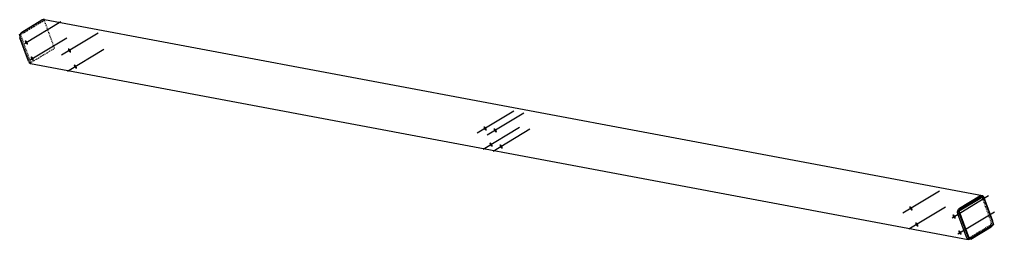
# Model space of a CAD drawing. Header units: millimetres. Extents: x 5 to 26064, y -8 to 641.
# Drawn here: x 23291 to 26064, y 14 to 641 of the extents above; entities that cross this region are included whole.
import ezdxf

# ---------------------------------------------------------------- set-up
doc = ezdxf.new("R2010")
doc.units = ezdxf.units.MM
doc.linetypes.add('DXK_LINE_DOT2', pattern=[3.9198, 1.9599, -1.9599])
doc.layers.add('STÅL', color=7, linetype='Continuous')

msp = doc.modelspace()

# ---------------------------------------------------------------- hatches: boundary and pattern name
at = {"layer": 'STÅL', "linetype": 'Continuous'}
for points in [[(23313.6, 577.5), (23314.3, 576.3), (23314.8, 575), (23315.2, 573.7), (23315.3, 572.5), (23315.3, 571.5), (23315.1, 570.7), (23314.6, 570.1), (23314.1, 569.7), (23313.3, 569.6), (23312.5, 569.8), (23311.6, 570.3), (23310.6, 570.9), (23309.7, 571.9), (23308.7, 572.9), (23307.9, 574.1), (23307.2, 575.4), (23306.7, 576.7), (23306.3, 578), (23306.2, 579.2), (23306.2, 580.2), (23306.4, 581), (23306.9, 581.6), (23307.4, 582), (23308.2, 582.1), (23309, 581.9), (23309.9, 581.4), (23310.9, 580.7), (23311.8, 579.8), (23312.7, 578.8)], [(23436.4, 554.5), (23437.1, 553.2), (23437.6, 551.9), (23438, 550.6), (23438.1, 549.5), (23438.1, 548.4), (23437.9, 547.6), (23437.4, 547), (23436.9, 546.6), (23436.1, 546.5), (23435.3, 546.7), (23434.4, 547.2), (23433.4, 547.9), (23432.4, 548.8), (23431.5, 549.9), (23430.7, 551.1), (23430, 552.3), (23429.5, 553.6), (23429.1, 554.9), (23429, 556.1), (23429, 557.1), (23429.2, 557.9), (23429.6, 558.5), (23430.2, 558.9), (23431, 559), (23431.8, 558.8), (23432.7, 558.4), (23433.7, 557.7), (23434.6, 556.8), (23435.5, 555.7)], [(23330.3, 531.6), (23331, 530.3), (23331.5, 529), (23331.9, 527.8), (23332, 526.6), (23332, 525.6), (23331.8, 524.8), (23331.4, 524.1), (23330.8, 523.8), (23330, 523.7), (23329.2, 523.9), (23328.3, 524.3), (23327.3, 525), (23326.4, 525.9), (23325.5, 527), (23324.6, 528.2), (23324, 529.5), (23323.4, 530.8), (23323.1, 532.1), (23322.9, 533.2), (23322.9, 534.3), (23323.1, 535.1), (23323.6, 535.7), (23324.2, 536.1), (23324.9, 536.1), (23325.7, 536), (23326.7, 535.5), (23327.6, 534.8), (23328.6, 533.9), (23329.5, 532.8)], [(23453.1, 508.6), (23453.8, 507.3), (23454.3, 506), (23454.7, 504.7), (23454.8, 503.5), (23454.8, 502.5), (23454.6, 501.7), (23454.2, 501.1), (23453.6, 500.7), (23452.8, 500.6), (23452, 500.8), (23451.1, 501.3), (23450.1, 502), (23449.2, 502.9), (23448.3, 503.9), (23447.4, 505.1), (23446.8, 506.4), (23446.2, 507.7), (23445.9, 509), (23445.7, 510.2), (23445.7, 511.2), (23445.9, 512), (23446.4, 512.6), (23446.9, 513), (23447.7, 513.1), (23448.5, 512.9), (23449.4, 512.4), (23450.4, 511.7), (23451.4, 510.8), (23452.3, 509.8)], [(24618.6, 332.3), (24619.3, 331), (24619.9, 329.7), (24620.2, 328.5), (24620.4, 327.3), (24620.4, 326.3), (24620.1, 325.4), (24619.7, 324.8), (24619.1, 324.5), (24618.4, 324.4), (24617.6, 324.6), (24616.6, 325), (24615.7, 325.7), (24614.7, 326.6), (24613.8, 327.7), (24613, 328.9), (24612.3, 330.2), (24611.8, 331.5), (24611.4, 332.7), (24611.3, 333.9), (24611.3, 334.9), (24611.5, 335.8), (24611.9, 336.4), (24612.5, 336.7), (24613.3, 336.8), (24614.1, 336.6), (24615, 336.2), (24616, 335.5), (24616.9, 334.6), (24617.8, 333.5)], [(24647.2, 326.9), (24647.9, 325.7), (24648.4, 324.4), (24648.8, 323.1), (24649, 321.9), (24648.9, 320.9), (24648.7, 320.1), (24648.3, 319.5), (24647.7, 319.1), (24647, 319), (24646.1, 319.2), (24645.2, 319.6), (24644.2, 320.3), (24643.3, 321.2), (24642.4, 322.3), (24641.6, 323.5), (24640.9, 324.8), (24640.3, 326.1), (24640, 327.4), (24639.8, 328.6), (24639.8, 329.6), (24640.1, 330.4), (24640.5, 331), (24641.1, 331.4), (24641.8, 331.5), (24642.7, 331.3), (24643.6, 330.8), (24644.5, 330.1), (24645.5, 329.2), (24646.4, 328.1)], [(24635.4, 286.4), (24636, 285.1), (24636.6, 283.8), (24636.9, 282.5), (24637.1, 281.4), (24637.1, 280.4), (24636.9, 279.5), (24636.4, 278.9), (24635.9, 278.6), (24635.1, 278.5), (24634.3, 278.7), (24633.4, 279.1), (24632.4, 279.8), (24631.4, 280.7), (24630.5, 281.8), (24629.7, 283), (24629, 284.3), (24628.5, 285.6), (24628.1, 286.8), (24628, 288), (24628, 289), (24628.2, 289.9), (24628.6, 290.5), (24629.2, 290.8), (24630, 290.9), (24630.8, 290.7), (24631.7, 290.3), (24632.7, 289.6), (24633.6, 288.7), (24634.5, 287.6)], [(24663.9, 281), (24664.6, 279.7), (24665.1, 278.4), (24665.5, 277.2), (24665.7, 276), (24665.6, 275), (24665.4, 274.2), (24665, 273.5), (24664.4, 273.2), (24663.7, 273.1), (24662.8, 273.3), (24661.9, 273.7), (24661, 274.4), (24660, 275.3), (24659.1, 276.4), (24658.3, 277.6), (24657.6, 278.9), (24657.1, 280.2), (24656.7, 281.5), (24656.5, 282.6), (24656.6, 283.7), (24656.8, 284.5), (24657.2, 285.1), (24657.8, 285.5), (24658.5, 285.5), (24659.4, 285.4), (24660.3, 284.9), (24661.2, 284.2), (24662.2, 283.3), (24663.1, 282.2)], [(25829.5, 104.8), (25830.2, 103.5), (25830.7, 102.2), (25831.1, 100.9), (25831.2, 99.8), (25831.2, 98.7), (25831, 97.9), (25830.6, 97.3), (25830, 96.9), (25829.2, 96.9), (25828.4, 97), (25827.5, 97.5), (25826.5, 98.2), (25825.6, 99.1), (25824.7, 100.2), (25823.9, 101.4), (25823.2, 102.7), (25822.6, 104), (25822.3, 105.2), (25822.1, 106.4), (25822.1, 107.4), (25822.4, 108.2), (25822.8, 108.9), (25823.4, 109.2), (25824.1, 109.3), (25824.9, 109.1), (25825.9, 108.7), (25826.8, 108), (25827.8, 107.1), (25828.7, 106)], [(25952.3, 81.7), (25953, 80.4), (25953.5, 79.1), (25953.9, 77.9), (25954, 76.7), (25954, 75.7), (25953.8, 74.8), (25953.4, 74.2), (25952.8, 73.9), (25952, 73.8), (25951.2, 74), (25950.3, 74.4), (25949.3, 75.1), (25948.4, 76), (25947.5, 77.1), (25946.7, 78.3), (25946, 79.6), (25945.4, 80.9), (25945.1, 82.1), (25944.9, 83.3), (25944.9, 84.3), (25945.2, 85.2), (25945.6, 85.8), (25946.2, 86.1), (25946.9, 86.2), (25947.7, 86), (25948.7, 85.6), (25949.6, 84.9), (25950.6, 84), (25951.5, 82.9)], [(25846.2, 58.9), (25846.9, 57.6), (25847.4, 56.3), (25847.8, 55), (25848, 53.8), (25847.9, 52.8), (25847.7, 52), (25847.3, 51.4), (25846.7, 51), (25846, 50.9), (25845.1, 51.1), (25844.2, 51.6), (25843.2, 52.3), (25842.3, 53.2), (25841.4, 54.2), (25840.6, 55.5), (25839.9, 56.7), (25839.3, 58), (25839, 59.3), (25838.8, 60.5), (25838.8, 61.5), (25839.1, 62.3), (25839.5, 62.9), (25840.1, 63.3), (25840.8, 63.4), (25841.7, 63.2), (25842.6, 62.7), (25843.5, 62.1), (25844.5, 61.2), (25845.4, 60.1)], [(25969, 35.8), (25969.7, 34.5), (25970.2, 33.2), (25970.6, 31.9), (25970.8, 30.8), (25970.7, 29.7), (25970.5, 28.9), (25970.1, 28.3), (25969.5, 27.9), (25968.8, 27.9), (25967.9, 28), (25967, 28.5), (25966, 29.2), (25965.1, 30.1), (25964.2, 31.2), (25963.4, 32.4), (25962.7, 33.7), (25962.1, 35), (25961.8, 36.2), (25961.6, 37.4), (25961.6, 38.4), (25961.9, 39.3), (25962.3, 39.9), (25962.9, 40.2), (25963.6, 40.3), (25964.5, 40.1), (25965.4, 39.7), (25966.3, 39), (25967.3, 38.1), (25968.2, 37)]]:
    msp.add_hatch(color=96, dxfattribs=at).paths.add_polyline_path(points)

# ---------------------------------------------------------------- linework, layer by layer
at = {"layer": 'STÅL', "color": 7, "linetype": 'DXK_LINE_DOT2'}
for p, q in [((23293, 599.2), (23359.3, 639.2)), ((23362.1, 638.7), (23294.1, 597.6)), ((23359.3, 639.2), (23362.1, 638.7)), ((23391, 559.2), (23362.1, 638.7)), ((23320.2, 518.7), (23292.1, 595.7)), ((23292.5, 597.9), (23294.1, 597.6)), ((23294.1, 597.6), (23323.1, 518.1)), ((23323.1, 518.1), (23391, 559.2)), ((23320.2, 518.7), (23323.1, 518.1)), ((25967, 98.7), (26024.4, 133.4)), ((26024.4, 133.4), (26026.3, 134.1)), ((26026.3, 134.1), (26027.3, 133.9)), ((26027.3, 133.9), (26028.2, 133.8)), ((26029.8, 132.7), (26028.2, 133.8)), ((26030.9, 130.9), (26029.8, 132.7)), ((26055.3, 63.8), (26030.9, 130.9)), ((25964.4, 95.2), (25964, 92.9)), ((25964, 92.9), (25964.4, 90.7)), ((25964.4, 95.2), (25964.5, 95.3)), ((25988.9, 23.5), (25964.4, 90.7)), ((25964.5, 95.3), (25965.5, 97.2)), ((25965.5, 97.2), (25967, 98.7)), ((25995.3, 21), (26052.7, 55.7)), ((26052.7, 55.7), (26054.3, 57.2)), ((26054.3, 57.2), (26055.4, 59.2)), ((26055.7, 61.5), (26055.3, 63.8)), ((26055.4, 59.2), (26055.7, 61.5)), ((26059.9, 57.4), (26059.4, 56.4)), ((26059.9, 57.4), (26060.3, 59.9)), ((25988.9, 23.5), (25989.9, 21.7)), ((25989.9, 21.7), (25991.5, 20.6)), ((25991.5, 20.6), (25991.7, 20.6)), ((25991.7, 20.6), (25993.4, 20.3)), ((25993.4, 20.3), (25995.3, 21))]:
    msp.add_line(p, q, dxfattribs=at)
at = {"layer": 'STÅL', "color": 2, "linetype": 'Continuous'}
for p, q in [((23297.8, 605.2), (23355.2, 639.9)), ((23359, 641.2), (23355.2, 639.9)), ((23362.8, 640.7), (23359, 641.2)), ((23362.8, 640.7), (26030.1, 139.5)), ((23291.3, 598.1), (23293, 599.2)), ((23291.3, 598.1), (23292.5, 597.9)), ((23292.1, 595.7), (23291.3, 598.1)), ((23292.5, 598.2), (23291.8, 593.6)), ((23291.8, 593.6), (23292.6, 589.1)), ((23294.6, 602.3), (23292.5, 598.2)), ((23317, 522), (23292.6, 589.1)), ((23297.8, 605.2), (23294.6, 602.3)), ((23317, 522), (23319.2, 518.4)), ((23319.2, 518.4), (23322.4, 516.1)), ((23322.4, 516.1), (25989.7, 14.9)), ((25965.1, 104), (26022.5, 138.7)), ((26022.5, 138.7), (26026.3, 140)), ((26026.3, 140), (26030.1, 139.5)), ((26030.1, 139.5), (26033.3, 137.2)), ((26029.4, 137.5), (25961.4, 96.4)), ((25964.3, 95.8), (26032.3, 137)), ((26029.4, 137.5), (26032.3, 137)), ((26032.3, 137), (26061.2, 57.5)), ((26033.3, 137.2), (26035.4, 133.6)), ((26059.9, 66.5), (26035.4, 133.6)), ((25959.1, 92.4), (25959.8, 97)), ((25959.9, 87.9), (25959.1, 92.4)), ((25959.8, 97), (25961.9, 101.1)), ((25984.3, 20.8), (25959.9, 87.9)), ((25961.4, 96.4), (25990.3, 16.9)), ((25961.4, 96.4), (25964.3, 95.8)), ((25961.9, 101.1), (25965.1, 104)), ((25993.2, 16.4), (25964.3, 95.8)), ((26061.2, 57.5), (25993.2, 16.4)), ((26059.4, 56.4), (26057.8, 53.3)), ((26060.6, 62), (26059.9, 66.5)), ((26060.3, 59.9), (26060.6, 62)), ((25997.2, 15.7), (26054.6, 50.4)), ((26057.8, 53.3), (26054.6, 50.4)), ((25986.5, 17.2), (25984.3, 20.8)), ((25989.7, 14.9), (25986.5, 17.2)), ((25993.5, 14.4), (25989.7, 14.9)), ((25990.3, 16.9), (25993.2, 16.4)), ((25997.2, 15.7), (25993.5, 14.4))]:
    msp.add_line(p, q, dxfattribs=at)
at = {"layer": 'STÅL', "color": 96, "linetype": 'Continuous'}
for p, q in [((23305.1, 572.4), (23408.9, 635.2)), ((23321.8, 526.5), (23425.7, 589.3)), ((23514.7, 601.9), (23410.9, 539.1)), ((23531.5, 556), (23427.6, 493.1)), ((24697, 379.7), (24593.2, 316.9)), ((24725.6, 374.4), (24621.7, 311.5)), ((24713.7, 333.8), (24609.9, 271)), ((24742.3, 328.4), (24638.4, 265.6)), ((25907.9, 152.2), (25804, 89.4)), ((25943.8, 76.6), (26047.7, 139.4)), ((25924.6, 106.3), (25820.7, 43.5)), ((25960.5, 30.7), (26064.4, 93.5))]:
    msp.add_line(p, q, dxfattribs=at)

doc.saveas('drawing.dxf')
